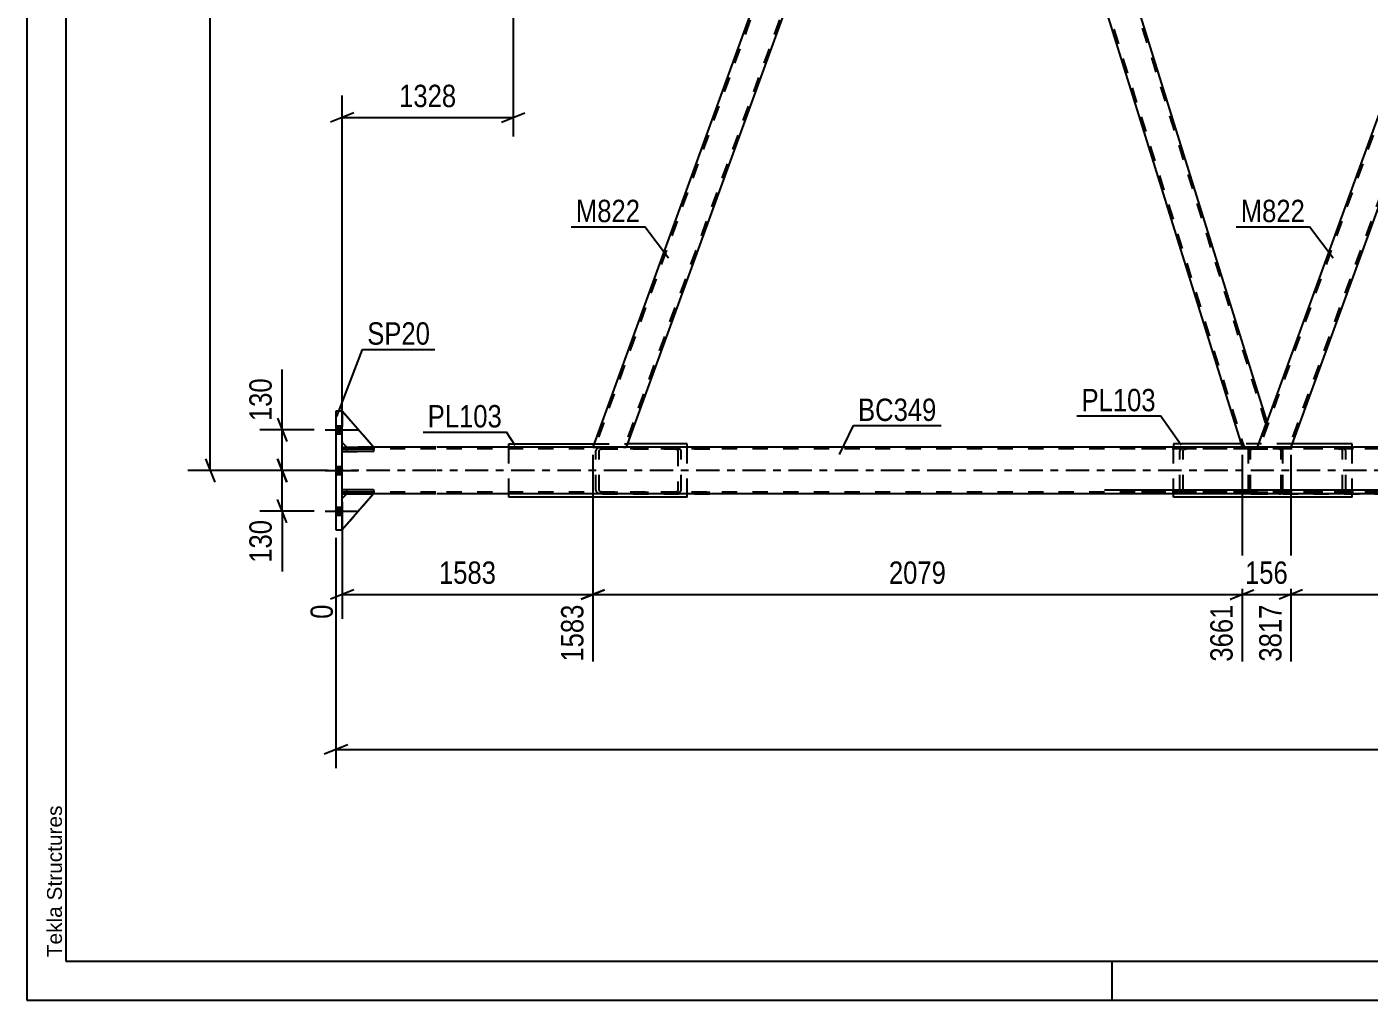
# Model space of a CAD drawing. Header units: millimetres. Extents: x -857 to 332, y -866 to -25.
# Drawn here: x -856.6 to -684.7, y -866.1 to -741.4 of the extents above; entities that cross this region are included whole.
import ezdxf

# ---------------------------------------------------------------- set-up
doc = ezdxf.new("R2010")
doc.units = ezdxf.units.MM
doc.linetypes.add('DXK_LINE_DOT2', pattern=[3.9198, 1.9599, -1.9599])
doc.linetypes.add('DXK_LINE_DOT3', pattern=[5.9187, 2.979, -0.9799, 0.9799, -0.9799])
doc.styles.add('Arial', font='ARIAL.TTF', dxfattribs={"height": 0.2})
doc.styles.add('Arial Narrow', font='ARIALN.TTF', dxfattribs={"height": 0.2})

# ---------------------------------------------------------------- blocks, each defined once
blk = doc.blocks.new('Unknown-570388934-1134')
at = {"color": 5, "linetype": 'Continuous'}
for p, q in [((-856.65, -25.05), (-856.65, -866.05)), ((-851.65, -30.05), (-851.65, -861.05)), ((-851.65, -861.05), (327.35, -861.05)), ((-717.65, -866.05), (-717.65, -861.05)), ((-856.65, -866.05), (332.35, -866.05))]:
    blk.add_line(p, q, dxfattribs=at)
at = {"color": 174, "linetype": 'Continuous', "style": 'Arial'}
blk.add_text('Tekla Structures', height=1.9102, rotation=90, dxfattribs=at).set_placement((-852.15, -860.55))
blk = doc.blocks.new('Part-570388934-7057 - 6647')
at = {"color": 2, "linetype": 'Continuous'}
for p, q in [((-816.26, -790.63), (-817.06, -790.63)), ((-817.06, -790.63), (-817.06, -805.83)), ((-816.26, -805.83), (-816.26, -790.63)), ((-817.06, -805.83), (-816.26, -805.83))]:
    blk.add_line(p, q, dxfattribs=at)
blk = doc.blocks.new('Part-570388934-6711 - 6647')
at = {"color": 2, "linetype": 'Continuous'}
for p, q in [((-816.26, -795.23), (-815.66, -795.23)), ((-804.26, -795.23), (-812.26, -795.23)), ((-126.82, -795.23), (-804.16, -795.23)), ((-816.26, -801.23), (-815.66, -801.23)), ((-804.26, -801.23), (-812.26, -801.23)), ((-126.82, -801.23), (-804.16, -801.23))]:
    blk.add_line(p, q, dxfattribs=at)
at = {"color": 7, "linetype": 'DXK_LINE_DOT2'}
for p, q in [((-816.26, -801.23), (-816.26, -795.23)), ((-804.26, -795.47), (-816.26, -795.47)), ((-812.26, -795.23), (-815.66, -795.23)), ((-122.82, -795.47), (-804.16, -795.47)), ((-804.26, -800.99), (-816.26, -800.99)), ((-122.82, -800.99), (-804.16, -800.99)), ((-815.66, -801.23), (-812.26, -801.23))]:
    blk.add_line(p, q, dxfattribs=at)
at = {"color": 7, "linetype": 'DXK_LINE_DOT3'}
for p, q in [((-804.26, -798.23), (-816.26, -798.23)), ((-122.82, -798.23), (-804.16, -798.23))]:
    blk.add_line(p, q, dxfattribs=at)
blk = doc.blocks.new('Bolt-570388934-6848 - 6647')
at = {"linetype": 'Continuous'}
for points in [[(-817.06, -792.51), (-817.06, -793.55), (-816.26, -793.55), (-816.26, -792.51)], [(-817.06, -792.51), (-817.06, -793.55), (-816.26, -793.55), (-816.26, -792.51)], [(-817.06, -792.51), (-817.06, -793.55), (-816.26, -793.55), (-816.26, -792.51)], [(-817.06, -797.71), (-817.06, -798.75), (-816.26, -798.75), (-816.26, -797.71)], [(-817.06, -797.71), (-817.06, -798.75), (-816.26, -798.75), (-816.26, -797.71)], [(-817.06, -802.91), (-817.06, -803.95), (-816.26, -803.95), (-816.26, -802.91)], [(-817.06, -802.91), (-817.06, -803.95), (-816.26, -803.95), (-816.26, -802.91)], [(-817.06, -802.91), (-817.06, -803.95), (-816.26, -803.95), (-816.26, -802.91)]]:
    blk.add_hatch(color=1, dxfattribs=at).paths.add_polyline_path(points)
at = {"color": 1, "linetype": 'Continuous'}
for p, q in [((-818.46, -793.03), (-814.26, -793.03)), ((-818.46, -793.03), (-814.26, -793.03)), ((-818.46, -793.03), (-814.26, -793.03)), ((-817.06, -792.51), (-816.26, -792.51)), ((-817.06, -792.51), (-816.26, -792.51)), ((-817.06, -792.51), (-816.26, -792.51)), ((-817.06, -793.55), (-816.26, -793.55)), ((-817.06, -793.55), (-816.26, -793.55)), ((-817.06, -793.55), (-816.26, -793.55)), ((-818.46, -798.23), (-814.26, -798.23)), ((-818.46, -798.23), (-814.26, -798.23)), ((-817.06, -797.71), (-816.26, -797.71)), ((-817.06, -797.71), (-816.26, -797.71)), ((-817.06, -798.75), (-816.26, -798.75)), ((-817.06, -798.75), (-816.26, -798.75)), ((-818.46, -803.43), (-814.26, -803.43)), ((-818.46, -803.43), (-814.26, -803.43)), ((-818.46, -803.43), (-814.26, -803.43)), ((-817.06, -802.91), (-816.26, -802.91)), ((-817.06, -802.91), (-816.26, -802.91)), ((-817.06, -802.91), (-816.26, -802.91)), ((-817.06, -803.95), (-816.26, -803.95)), ((-817.06, -803.95), (-816.26, -803.95)), ((-817.06, -803.95), (-816.26, -803.95))]:
    blk.add_line(p, q, dxfattribs=at)
blk = doc.blocks.new('Part-570388934-7338 - 6647')
at = {"color": 7, "linetype": 'DXK_LINE_DOT2'}
for p, q in [((-816.26, -795.47), (-812.26, -795.47)), ((-816.26, -795.79), (-816.26, -795.47)), ((-816.26, -795.79), (-812.26, -795.79)), ((-815.66, -795.79), (-815.66, -795.47)), ((-812.26, -795.47), (-812.26, -795.79))]:
    blk.add_line(p, q, dxfattribs=at)
blk = doc.blocks.new('Part-570388934-7017 - 6647')
at = {"color": 2, "linetype": 'Continuous'}
for p, q in [((-735.87, -674.23), (-737.42, -678.48)), ((-734.55, -674.23), (-735.87, -674.23)), ((-734.55, -674.23), (-697.85, -791.98)), ((-737.42, -678.48), (-701.03, -795.23)), ((-699.03, -795.23), (-697.85, -791.98))]:
    blk.add_line(p, q, dxfattribs=at)
at = {"color": 7, "linetype": 'DXK_LINE_DOT2'}
for p, q in [((-734.8, -674.23), (-697.98, -792.35)), ((-737.28, -678.11), (-700.77, -795.23)), ((-697.85, -791.98), (-698.12, -792.72)), ((-701.03, -795.23), (-699.03, -795.23))]:
    blk.add_line(p, q, dxfattribs=at)
blk = doc.blocks.new('Part-570388934-7301 - 6647')
at = {"color": 7, "linetype": 'DXK_LINE_DOT2'}
for p, q in [((-783.72, -795.52), (-783.78, -795.71)), ((-783.78, -800.75), (-783.78, -795.71)), ((-783.35, -795.71), (-783.31, -795.62)), ((-783.35, -800.75), (-783.35, -795.71)), ((-782.91, -795.23), (-783.24, -795.26)), ((-783.08, -795.49), (-782.91, -795.47)), ((-782.91, -795.23), (-767.97, -795.23)), ((-782.91, -795.47), (-767.97, -795.47)), ((-773.4, -795.26), (-773.74, -795.23)), ((-773.74, -795.47), (-773.57, -795.49)), ((-773.34, -795.62), (-773.3, -795.71)), ((-773.3, -795.71), (-773.3, -800.75)), ((-772.87, -795.71), (-772.93, -795.52)), ((-772.87, -800.75), (-772.87, -795.71)), ((-783.78, -800.75), (-783.72, -800.93)), ((-783.31, -800.84), (-783.35, -800.75)), ((-782.91, -800.99), (-783.08, -800.97)), ((-782.91, -800.99), (-767.97, -800.99)), ((-773.57, -800.97), (-773.74, -800.99)), ((-773.3, -800.75), (-773.34, -800.84)), ((-772.93, -800.93), (-772.87, -800.75)), ((-783.24, -801.19), (-782.91, -801.23)), ((-782.91, -801.23), (-767.97, -801.23)), ((-773.74, -801.23), (-773.4, -801.19))]:
    blk.add_line(p, q, dxfattribs=at)
for centre, radius, start, end in [((-783.11, -796.07), 0.817, 99.5183, 138.064), ((-783.01, -795.89), 0.409, 99.5183, 138.064), ((-773.64, -795.89), 0.409, 41.9361, 80.4818), ((-773.54, -796.07), 0.817, 41.9361, 80.4818), ((-783.11, -800.39), 0.817, 221.9361, 260.4818), ((-783.01, -800.57), 0.409, 221.9361, 260.4818), ((-773.64, -800.57), 0.409, 279.5183, 318.064), ((-773.54, -800.39), 0.817, 279.5183, 318.064)]:
    blk.add_arc(centre, radius, start, end, dxfattribs=at)
blk = doc.blocks.new('Part-570388934-7187 - 6647')
at = {"color": 7, "linetype": 'DXK_LINE_DOT2'}
for p, q in [((-695.78, -801.23), (-695.78, -795.23)), ((-682.84, -795.23), (-695.78, -795.23)), ((-682.84, -795.47), (-695.78, -795.47)), ((-688.27, -795.26), (-688.6, -795.23)), ((-688.6, -795.47), (-688.44, -795.49)), ((-688.2, -795.62), (-688.17, -795.71)), ((-688.17, -800.75), (-688.17, -795.71)), ((-687.73, -795.71), (-687.8, -795.52)), ((-687.73, -800.75), (-687.73, -795.71)), ((-682.84, -800.99), (-695.78, -800.99)), ((-688.44, -800.97), (-688.6, -800.99)), ((-688.17, -800.75), (-688.2, -800.84)), ((-687.8, -800.93), (-687.73, -800.75)), ((-695.78, -801.23), (-682.84, -801.23)), ((-688.6, -801.23), (-688.27, -801.19))]:
    blk.add_line(p, q, dxfattribs=at)
for centre, radius, start, end in [((-688.5, -795.89), 0.409, 41.9361, 80.4818), ((-688.41, -796.07), 0.817, 41.9361, 80.4818), ((-688.5, -800.57), 0.409, 279.5183, 318.064), ((-688.41, -800.39), 0.817, 279.5183, 318.064)]:
    blk.add_arc(centre, radius, start, end, dxfattribs=at)
blk = doc.blocks.new('Part-570388934-7195 - 6647')
at = {"color": 7, "linetype": 'DXK_LINE_DOT2'}
for p, q in [((-654.74, -674.23), (-698.78, -795.23)), ((-650.99, -674.23), (-695.03, -795.23)), ((-650.73, -674.23), (-652.28, -678.48)), ((-697.85, -791.98), (-699.03, -795.23)), ((-694.77, -795.23), (-699.03, -795.23))]:
    blk.add_line(p, q, dxfattribs=at)
at = {"color": 2, "linetype": 'Continuous'}
for p, q in [((-654.99, -674.23), (-697.85, -791.98)), ((-654.99, -674.23), (-650.73, -674.23)), ((-652.28, -678.48), (-694.77, -795.23))]:
    blk.add_line(p, q, dxfattribs=at)
blk = doc.blocks.new('Part-570388934-7207 - 6647')
at = {"color": 2, "linetype": 'Continuous'}
for p, q in [((-701.15, -794.83), (-709.79, -794.83)), ((-709.79, -794.83), (-709.79, -795.23)), ((-686.93, -794.83), (-694.63, -794.83)), ((-686.93, -795.23), (-686.93, -794.83)), ((-709.79, -801.63), (-709.79, -801.23)), ((-686.93, -801.63), (-709.79, -801.63)), ((-686.93, -801.63), (-686.93, -801.23))]:
    blk.add_line(p, q, dxfattribs=at)
at = {"color": 7, "linetype": 'DXK_LINE_DOT2'}
for p, q in [((-709.79, -801.23), (-709.79, -795.23)), ((-694.63, -794.83), (-701.15, -794.83)), ((-686.93, -795.49), (-686.93, -795.23)), ((-686.93, -795.49), (-686.93, -795.47)), ((-686.93, -801.23), (-686.93, -795.49))]:
    blk.add_line(p, q, dxfattribs=at)
blk = doc.blocks.new('Part-570388934-7238 - 6647')
at = {"color": 7, "linetype": 'DXK_LINE_DOT2'}
for p, q in [((-700.15, -795.53), (-700.18, -795.71)), ((-700.18, -800.75), (-700.18, -795.71)), ((-699.94, -795.71), (-699.93, -795.62)), ((-699.94, -800.75), (-699.94, -795.71)), ((-699.93, -795.62), (-699.87, -795.54)), ((-699.7, -795.23), (-699.89, -795.27)), ((-699.87, -795.54), (-699.8, -795.49)), ((-699.8, -795.49), (-699.7, -795.47)), ((-699.7, -795.23), (-696.26, -795.23)), ((-699.7, -795.47), (-696.26, -795.47)), ((-696.08, -795.27), (-696.26, -795.23)), ((-696.26, -795.47), (-696.17, -795.49)), ((-696.17, -795.49), (-696.09, -795.54)), ((-696.09, -795.54), (-696.04, -795.62)), ((-696.04, -795.62), (-696.02, -795.71)), ((-696.02, -800.75), (-696.02, -795.71)), ((-695.78, -795.71), (-695.82, -795.53)), ((-695.78, -800.75), (-695.78, -795.71)), ((-700.18, -800.75), (-700.15, -800.94)), ((-699.93, -800.84), (-699.94, -800.75)), ((-699.87, -800.92), (-699.93, -800.84)), ((-699.8, -800.97), (-699.87, -800.92)), ((-699.7, -800.99), (-699.8, -800.97)), ((-699.7, -800.99), (-696.26, -800.99)), ((-696.17, -800.97), (-696.26, -800.99)), ((-696.09, -800.92), (-696.17, -800.97)), ((-696.04, -800.84), (-696.09, -800.92)), ((-696.02, -800.75), (-696.04, -800.84)), ((-695.82, -800.94), (-695.78, -800.75)), ((-699.89, -801.2), (-699.7, -801.23)), ((-699.7, -801.23), (-696.26, -801.23)), ((-696.26, -801.23), (-696.08, -801.2))]:
    blk.add_line(p, q, dxfattribs=at)
for centre, start, end in [((-699.7, -795.71), 112.5001, 157.5001), ((-696.26, -795.71), 22.5001, 67.5001), ((-699.7, -800.75), 202.5001, 247.5001), ((-696.26, -800.75), 292.5001, 337.5001)]:
    blk.add_arc(centre, 0.48, start, end, dxfattribs=at)
blk = doc.blocks.new('Part-570388934-7262 - 6647')
at = {"color": 7, "linetype": 'DXK_LINE_DOT2'}
for p, q in [((-713.88, -795.23), (-700.18, -795.23)), ((-700.18, -795.47), (-713.88, -795.47)), ((-708.92, -795.52), (-708.99, -795.71)), ((-708.99, -800.75), (-708.99, -795.71)), ((-708.55, -795.71), (-708.52, -795.62)), ((-708.55, -800.75), (-708.55, -795.71)), ((-708.12, -795.23), (-708.45, -795.26)), ((-708.28, -795.49), (-708.12, -795.47)), ((-700.18, -801.23), (-700.18, -795.23)), ((-700.18, -800.99), (-713.88, -800.99)), ((-708.99, -800.75), (-708.92, -800.93)), ((-708.52, -800.84), (-708.55, -800.75)), ((-708.12, -800.99), (-708.28, -800.97)), ((-700.18, -801.23), (-713.88, -801.23)), ((-708.45, -801.19), (-708.12, -801.23))]:
    blk.add_line(p, q, dxfattribs=at)
for centre, radius, start, end in [((-708.32, -796.07), 0.817, 99.5183, 138.064), ((-708.22, -795.89), 0.409, 99.5183, 138.064), ((-708.32, -800.39), 0.817, 221.9361, 260.4818), ((-708.22, -800.57), 0.409, 221.9361, 260.4818)]:
    blk.add_arc(centre, radius, start, end, dxfattribs=at)
blk = doc.blocks.new('Part-570388934-7293 - 6647')
at = {"color": 2, "linetype": 'Continuous'}
for p, q in [((-740.13, -674.23), (-784.17, -795.23)), ((-740.13, -674.23), (-735.87, -674.23)), ((-737.42, -678.48), (-779.91, -795.23))]:
    blk.add_line(p, q, dxfattribs=at)
at = {"color": 7, "linetype": 'DXK_LINE_DOT2'}
for p, q in [((-739.87, -674.23), (-783.91, -795.23)), ((-736.12, -674.23), (-780.16, -795.23)), ((-735.87, -674.23), (-737.42, -678.48)), ((-784.17, -795.23), (-779.91, -795.23))]:
    blk.add_line(p, q, dxfattribs=at)
blk = doc.blocks.new('Part-570388934-7318 - 6647')
at = {"color": 2, "linetype": 'Continuous'}
for p, q in [((-794.92, -794.83), (-784.02, -794.83)), ((-794.92, -795.23), (-794.92, -794.83)), ((-772.07, -794.83), (-779.76, -794.83)), ((-772.07, -795.23), (-772.07, -794.83)), ((-794.92, -801.63), (-794.92, -801.23)), ((-772.07, -801.63), (-794.92, -801.63)), ((-772.07, -801.63), (-772.07, -801.23))]:
    blk.add_line(p, q, dxfattribs=at)
at = {"color": 7, "linetype": 'DXK_LINE_DOT2'}
for p, q in [((-794.92, -801.23), (-794.92, -795.23)), ((-784.02, -794.83), (-779.76, -794.83)), ((-772.07, -801.23), (-772.07, -795.23))]:
    blk.add_line(p, q, dxfattribs=at)
blk = doc.blocks.new('Part-570388934-7337 - 6647')
at = {"color": 7, "linetype": 'DXK_LINE_DOT2'}
for p, q in [((-816.26, -800.67), (-812.26, -800.67)), ((-816.26, -800.99), (-816.26, -800.67)), ((-816.26, -800.99), (-812.26, -800.99)), ((-815.66, -800.99), (-815.66, -800.67)), ((-812.26, -800.67), (-812.26, -800.99))]:
    blk.add_line(p, q, dxfattribs=at)
blk = doc.blocks.new('Part-570388934-7339 - 6647')
at = {"color": 2, "linetype": 'Continuous'}
for p, q in [((-816.26, -800.67), (-812.26, -800.67)), ((-816.26, -800.99), (-816.26, -800.67)), ((-812.26, -800.99), (-816.26, -800.99)), ((-812.26, -800.67), (-812.26, -800.99))]:
    blk.add_line(p, q, dxfattribs=at)
at = {"color": 7, "linetype": 'DXK_LINE_DOT2'}
blk.add_line((-815.66, -800.99), (-815.66, -800.67), dxfattribs=at)
blk = doc.blocks.new('Part-570388934-7340 - 6647')
at = {"color": 2, "linetype": 'Continuous'}
for p, q in [((-816.26, -795.47), (-812.26, -795.47)), ((-816.26, -795.79), (-816.26, -795.47)), ((-812.26, -795.79), (-816.26, -795.79)), ((-812.26, -795.47), (-812.26, -795.79))]:
    blk.add_line(p, q, dxfattribs=at)
at = {"color": 7, "linetype": 'DXK_LINE_DOT2'}
blk.add_line((-815.66, -795.79), (-815.66, -795.47), dxfattribs=at)
blk = doc.blocks.new('Part-570388934-7341 - 6647')
at = {"color": 7, "linetype": 'DXK_LINE_DOT2'}
for p, q in [((-816.26, -801.83), (-815.66, -801.23)), ((-812.26, -801.23), (-816.26, -805.83)), ((-816.26, -805.83), (-816.26, -801.83)), ((-815.66, -801.23), (-812.26, -801.23))]:
    blk.add_line(p, q, dxfattribs=at)
blk = doc.blocks.new('Part-570388934-7342 - 6647')
at = {"color": 2, "linetype": 'Continuous'}
for p, q in [((-816.26, -801.83), (-815.66, -801.23)), ((-812.26, -801.23), (-816.26, -805.83)), ((-815.66, -801.23), (-812.26, -801.23))]:
    blk.add_line(p, q, dxfattribs=at)
at = {"color": 7, "linetype": 'DXK_LINE_DOT2'}
blk.add_line((-816.26, -805.83), (-816.26, -801.83), dxfattribs=at)
blk = doc.blocks.new('Part-570388934-7343 - 6647')
at = {"color": 7, "linetype": 'DXK_LINE_DOT2'}
for p, q in [((-812.26, -795.23), (-816.26, -790.63)), ((-816.26, -790.63), (-816.26, -794.63)), ((-816.26, -794.63), (-815.66, -795.23)), ((-815.66, -795.23), (-812.26, -795.23))]:
    blk.add_line(p, q, dxfattribs=at)
blk = doc.blocks.new('Part-570388934-7344 - 6647')
at = {"color": 2, "linetype": 'Continuous'}
for p, q in [((-812.26, -795.23), (-816.26, -790.63)), ((-816.26, -794.63), (-815.66, -795.23)), ((-815.66, -795.23), (-812.26, -795.23))]:
    blk.add_line(p, q, dxfattribs=at)
at = {"color": 7, "linetype": 'DXK_LINE_DOT2'}
blk.add_line((-816.26, -790.63), (-816.26, -794.63), dxfattribs=at)
blk = doc.blocks.new('StraightDimension-570388934-8224 - 6647')
at = {"color": 7, "linetype": 'Continuous'}
for p, q in [((-794.36, -675.23), (-794.36, -755.44)), ((-816.26, -794.23), (-816.26, -750.19)), ((-814.76, -752.44), (-817.76, -753.64)), ((-795.86, -753.64), (-792.86, -752.44)), ((-816.26, -753.04), (-794.36, -753.04))]:
    blk.add_line(p, q, dxfattribs=at)
at = {"color": 0}
blk.add_wipeout([(-801.06, -752.29), (-801.06, -748.09), (-809.57, -748.09), (-809.57, -752.29)], dxfattribs=at)
at = {"color": 3, "style": 'Arial Narrow'}
blk.add_text('1328', height=2.863, dxfattribs=at).set_placement((-808.97, -751.69))
blk = doc.blocks.new('StraightDimension-570388934-7710 - 6647')
at = {"color": 7, "linetype": 'Continuous'}
for p, q in [((-784.17, -796.23), (-784.17, -822.7)), ((-816.26, -802.23), (-816.26, -817.22)), ((-814.76, -813.49), (-817.76, -814.69)), ((-816.26, -814.09), (-784.17, -814.09)), ((-785.67, -814.69), (-782.67, -813.49))]:
    blk.add_line(p, q, dxfattribs=at)
at = {"color": 0}
blk.add_wipeout([(-795.96, -813.34), (-795.96, -809.14), (-804.47, -809.14), (-804.47, -813.34)], dxfattribs=at)
at = {"color": 0, "linetype": 'Continuous'}
for points in [[(-816.86, -814.79), (-821.06, -814.79), (-821.06, -817.82), (-816.86, -817.82)], [(-784.77, -814.79), (-788.97, -814.79), (-788.97, -823.3), (-784.77, -823.3)]]:
    blk.add_wipeout(points, dxfattribs=at)
at = {"color": 3, "style": 'Arial Narrow'}
blk.add_text('1583', height=2.863, dxfattribs=at).set_placement((-803.87, -812.74))
at = {"color": 3, "linetype": 'Continuous', "style": 'Arial Narrow'}
for s, height, p in [('0', 2.86, (-817.46, -817.22)), ('1583', 2.863, (-785.37, -822.7))]:
    blk.add_text(s, height=height, rotation=90.0002, dxfattribs=at).set_placement(p)
blk = doc.blocks.new('StraightDimension-570388934-7460 - 6647')
at = {"color": 7, "linetype": 'Continuous'}
for p, q in [((-694.77, -796.23), (-694.77, -822.7)), ((-615.89, -796.23), (-615.89, -822.7)), ((-693.27, -813.49), (-696.27, -814.69)), ((-694.77, -814.09), (-615.89, -814.09)), ((-617.39, -814.69), (-614.39, -813.49))]:
    blk.add_line(p, q, dxfattribs=at)
at = {"color": 0}
blk.add_wipeout([(-651.08, -813.34), (-651.08, -809.14), (-659.59, -809.14), (-659.59, -813.34)], dxfattribs=at)
at = {"color": 0, "linetype": 'Continuous'}
blk.add_wipeout([(-616.49, -814.79), (-620.69, -814.79), (-620.69, -823.3), (-616.49, -823.3)], dxfattribs=at)
at = {"color": 3, "style": 'Arial Narrow'}
blk.add_text('1972', height=2.863, dxfattribs=at).set_placement((-658.99, -812.74))
at = {"color": 3, "linetype": 'Continuous', "style": 'Arial Narrow'}
blk.add_text('5789', height=2.863, rotation=90.0002, dxfattribs=at).set_placement((-617.09, -822.7))
blk = doc.blocks.new('StraightDimension-570388934-7389 - 6647')
at = {"color": 7, "linetype": 'Continuous'}
for p, q in [((-817.06, -806.83), (-817.06, -836.34)), ((-815.56, -833.34), (-818.56, -834.54)), ((-817.06, -833.94), (-83.75, -833.94))]:
    blk.add_line(p, q, dxfattribs=at)
blk = doc.blocks.new('StraightDimension-570388934-7424 - 6647')
at = {"color": 7, "linetype": 'Continuous'}
for p, q in [((-784.17, -796.23), (-784.17, -822.7)), ((-701.03, -796.23), (-701.03, -822.7)), ((-782.67, -813.49), (-785.67, -814.69)), ((-784.17, -814.09), (-701.03, -814.09)), ((-702.53, -814.69), (-699.53, -813.49))]:
    blk.add_line(p, q, dxfattribs=at)
at = {"color": 0}
blk.add_wipeout([(-738.34, -813.34), (-738.34, -809.14), (-746.85, -809.14), (-746.85, -813.34)], dxfattribs=at)
at = {"color": 0, "linetype": 'Continuous'}
blk.add_wipeout([(-701.63, -814.79), (-705.83, -814.79), (-705.83, -823.3), (-701.63, -823.3)], dxfattribs=at)
at = {"color": 3, "style": 'Arial Narrow'}
blk.add_text('2079', height=2.863, dxfattribs=at).set_placement((-746.25, -812.74))
at = {"color": 3, "linetype": 'Continuous', "style": 'Arial Narrow'}
blk.add_text('3661', height=2.863, rotation=90.0002, dxfattribs=at).set_placement((-702.23, -822.7))
blk = doc.blocks.new('StraightDimension-570388934-7441 - 6647')
at = {"color": 7, "linetype": 'Continuous'}
for p, q in [((-701.03, -796.23), (-701.03, -822.7)), ((-694.77, -796.23), (-694.77, -822.7)), ((-702.53, -814.69), (-699.53, -813.49)), ((-701.03, -814.09), (-694.77, -814.09)), ((-693.27, -813.49), (-696.27, -814.69))]:
    blk.add_line(p, q, dxfattribs=at)
at = {"color": 0}
blk.add_wipeout([(-694.56, -813.34), (-694.56, -809.14), (-701.24, -809.14), (-701.24, -813.34)], dxfattribs=at)
at = {"color": 0, "linetype": 'Continuous'}
blk.add_wipeout([(-695.37, -814.79), (-699.57, -814.79), (-699.57, -823.3), (-695.37, -823.3)], dxfattribs=at)
at = {"color": 3, "style": 'Arial Narrow'}
blk.add_text('156', height=2.863, dxfattribs=at).set_placement((-700.64, -812.74))
at = {"color": 3, "linetype": 'Continuous', "style": 'Arial Narrow'}
blk.add_text('3817', height=2.863, rotation=90.0002, dxfattribs=at).set_placement((-695.97, -822.7))
blk = doc.blocks.new('StraightDimension-570388934-7721 - 6647')
at = {"color": 7, "linetype": 'Continuous'}
for p, q in [((-832.56, -673.73), (-833.76, -670.73)), ((-796, -672.23), (-836.01, -672.23)), ((-833.16, -798.23), (-833.16, -672.23)), ((-833.76, -796.73), (-832.56, -799.73)), ((-818.06, -798.23), (-836.01, -798.23))]:
    blk.add_line(p, q, dxfattribs=at)
at = {"color": 0}
blk.add_wipeout([(-833.91, -730.97), (-838.11, -730.97), (-838.11, -739.48), (-833.91, -739.48)], dxfattribs=at)
at = {"color": 3, "style": 'Arial Narrow'}
blk.add_text('3150', height=2.863, rotation=90.0002, dxfattribs=at).set_placement((-834.51, -738.88))
blk = doc.blocks.new('StraightDimension-570388934-8194 - 6647')
at = {"color": 7, "linetype": 'Continuous'}
blk.add_line((-718.63, -800.71), (-206.91, -800.71), dxfattribs=at)
blk = doc.blocks.new('StraightDimension-570388934-8477 - 6647')
at = {"color": 7, "linetype": 'Continuous'}
for p, q in [((-824.54, -791.53), (-823.34, -794.53)), ((-819.86, -793.03), (-826.79, -793.03)), ((-823.94, -798.23), (-823.94, -793.03)), ((-823.34, -799.73), (-824.54, -796.73)), ((-818.06, -798.23), (-826.79, -798.23))]:
    blk.add_line(p, q, dxfattribs=at)
at = {"color": 0}
blk.add_wipeout([(-824.69, -785.82), (-828.89, -785.82), (-828.89, -792.5), (-824.69, -792.5)], dxfattribs=at)
at = {"color": 7, "linetype": 'Continuous'}
blk.add_line((-823.94, -793.03), (-823.94, -785.29), dxfattribs=at)
blk.add_line((-823.94, -793.03), (-823.94, -785.29), dxfattribs=at)
at = {"color": 3, "style": 'Arial Narrow'}
blk.add_text('130', height=2.863, rotation=90.0002, dxfattribs=at).set_placement((-825.29, -791.9))
blk = doc.blocks.new('StraightDimension-570388934-8485 - 6647')
at = {"color": 7, "linetype": 'Continuous'}
for p, q in [((-824.54, -796.73), (-823.34, -799.73)), ((-818.06, -798.23), (-826.79, -798.23)), ((-823.94, -803.43), (-823.94, -798.23)), ((-823.34, -804.93), (-824.54, -801.93)), ((-819.86, -803.43), (-826.79, -803.43))]:
    blk.add_line(p, q, dxfattribs=at)
at = {"color": 0}
blk.add_wipeout([(-824.69, -803.95), (-828.89, -803.95), (-828.89, -810.64), (-824.69, -810.64)], dxfattribs=at)
at = {"color": 7, "linetype": 'Continuous'}
blk.add_line((-823.94, -803.43), (-823.94, -811.16), dxfattribs=at)
blk.add_line((-823.94, -803.43), (-823.94, -811.16), dxfattribs=at)
at = {"color": 3, "style": 'Arial Narrow'}
blk.add_text('130', height=2.863, rotation=90.0002, dxfattribs=at).set_placement((-825.29, -810.04))
blk = doc.blocks.new('Mark-570388934-6707 - 6647')
at = {"color": 0}
blk.add_wipeout([(-740.15, -791.88), (-740.15, -788.88), (-750.2, -788.88), (-750.2, -791.88)], dxfattribs=at)
blk.add_wipeout([(-740.15, -791.88), (-740.15, -788.88), (-750.2, -788.88), (-750.2, -791.88)], dxfattribs=at)
at = {"color": 30, "linetype": 'Continuous'}
for p, q in [((-752.59, -796.17), (-750.8, -792.48)), ((-750.8, -792.48), (-739.55, -792.48))]:
    blk.add_line(p, q, dxfattribs=at)
at = {"color": 3, "style": 'Arial Narrow'}
blk.add_text('BC349', height=2.863, dxfattribs=at).set_placement((-750.2, -791.88))
blk = doc.blocks.new('Mark-570388934-7203 - 6647')
at = {"color": 0}
blk.add_wipeout([(-712.08, -790.64), (-712.08, -787.64), (-721.58, -787.64), (-721.58, -790.64)], dxfattribs=at)
blk.add_wipeout([(-712.08, -790.64), (-712.08, -787.64), (-721.58, -787.64), (-721.58, -790.64)], dxfattribs=at)
at = {"color": 30, "linetype": 'Continuous'}
for p in [(-722.18, -791.24), (-708.8, -795)]:
    blk.add_line(p, (-711.48, -791.24), dxfattribs=at)
at = {"color": 3, "style": 'Arial Narrow'}
blk.add_text('PL103', height=2.863, dxfattribs=at).set_placement((-721.58, -790.64))
blk = doc.blocks.new('Mark-570388934-7053 - 6647')
at = {"color": 0}
blk.add_wipeout([(-805.01, -782.11), (-805.01, -779.11), (-813.05, -779.11), (-813.05, -782.11)], dxfattribs=at)
blk.add_wipeout([(-805.01, -782.11), (-805.01, -779.11), (-813.05, -779.11), (-813.05, -782.11)], dxfattribs=at)
at = {"color": 30, "linetype": 'Continuous'}
for p, q in [((-816.95, -791.31), (-813.65, -782.71)), ((-813.65, -782.71), (-804.41, -782.71))]:
    blk.add_line(p, q, dxfattribs=at)
at = {"color": 3, "style": 'Arial Narrow'}
blk.add_text('SP20', height=2.863, dxfattribs=at).set_placement((-813.05, -782.11))
blk = doc.blocks.new('Mark-570388934-7191 - 6647')
at = {"color": 0}
blk.add_wipeout([(-692.97, -766.42), (-692.97, -763.42), (-701.19, -763.42), (-701.19, -766.42)], dxfattribs=at)
blk.add_wipeout([(-692.97, -766.42), (-692.97, -763.42), (-701.19, -763.42), (-701.19, -766.42)], dxfattribs=at)
at = {"color": 30, "linetype": 'Continuous'}
for p in [(-701.79, -767.02), (-689.36, -771.02)]:
    blk.add_line(p, (-692.37, -767.02), dxfattribs=at)
at = {"color": 3, "style": 'Arial Narrow'}
blk.add_text('M822', height=2.863, dxfattribs=at).set_placement((-701.19, -766.42))
blk = doc.blocks.new('Mark-570388934-7289 - 6647')
at = {"color": 0}
blk.add_wipeout([(-778.1, -766.42), (-778.1, -763.42), (-786.33, -763.42), (-786.33, -766.42)], dxfattribs=at)
blk.add_wipeout([(-778.1, -766.42), (-778.1, -763.42), (-786.33, -763.42), (-786.33, -766.42)], dxfattribs=at)
at = {"color": 30, "linetype": 'Continuous'}
for p in [(-786.93, -767.02), (-774.49, -771.02)]:
    blk.add_line(p, (-777.5, -767.02), dxfattribs=at)
at = {"color": 3, "style": 'Arial Narrow'}
blk.add_text('M822', height=2.863, dxfattribs=at).set_placement((-786.33, -766.42))
blk = doc.blocks.new('Mark-570388934-7314 - 6647')
at = {"color": 0}
blk.add_wipeout([(-795.81, -792.71), (-795.81, -789.71), (-805.31, -789.71), (-805.31, -792.71)], dxfattribs=at)
blk.add_wipeout([(-795.81, -792.71), (-795.81, -789.71), (-805.31, -789.71), (-805.31, -792.71)], dxfattribs=at)
at = {"color": 30, "linetype": 'Continuous'}
for p in [(-805.91, -793.31), (-794.11, -795.01)]:
    blk.add_line(p, (-795.21, -793.31), dxfattribs=at)
at = {"color": 3, "style": 'Arial Narrow'}
blk.add_text('PL103', height=2.863, dxfattribs=at).set_placement((-805.31, -792.71))

msp = doc.modelspace()

# ---------------------------------------------------------------- block references
for name in ['Unknown-570388934-1134', 'Part-570388934-7293 - 6647', 'Part-570388934-7017 - 6647', 'Part-570388934-7195 - 6647', 'Part-570388934-7057 - 6647', 'Part-570388934-7343 - 6647', 'Part-570388934-7344 - 6647', 'Bolt-570388934-6848 - 6647', 'Part-570388934-6711 - 6647', 'Part-570388934-7338 - 6647', 'Part-570388934-7340 - 6647', 'Part-570388934-7318 - 6647', 'Part-570388934-7301 - 6647', 'Part-570388934-7262 - 6647', 'Part-570388934-7207 - 6647', 'Part-570388934-7238 - 6647', 'Part-570388934-7187 - 6647', 'Part-570388934-7337 - 6647', 'Part-570388934-7339 - 6647', 'Part-570388934-7341 - 6647', 'Part-570388934-7342 - 6647']:
    msp.add_blockref(name, (0, 0))

# ---------------------------------------------------------------- next in the draw order: block references
for name in ['StraightDimension-570388934-8224 - 6647', 'StraightDimension-570388934-7710 - 6647', 'StraightDimension-570388934-7460 - 6647']:
    msp.add_blockref(name, (0, 0))

# ---------------------------------------------------------------- next in the draw order: block references
msp.add_blockref('StraightDimension-570388934-7389 - 6647', (0, 0))

# ---------------------------------------------------------------- next in the draw order: block references
for name in ['StraightDimension-570388934-7721 - 6647', 'Mark-570388934-7289 - 6647', 'Mark-570388934-7191 - 6647', 'Mark-570388934-7203 - 6647', 'StraightDimension-570388934-7424 - 6647']:
    msp.add_blockref(name, (0, 0))

# ---------------------------------------------------------------- next in the draw order: block references
for name in ['Mark-570388934-7053 - 6647', 'StraightDimension-570388934-8477 - 6647', 'Mark-570388934-6707 - 6647', 'StraightDimension-570388934-7441 - 6647']:
    msp.add_blockref(name, (0, 0))

# ---------------------------------------------------------------- next in the draw order: block references
for name in ['Mark-570388934-7314 - 6647', 'StraightDimension-570388934-8485 - 6647', 'StraightDimension-570388934-8194 - 6647']:
    msp.add_blockref(name, (0, 0))

doc.saveas('drawing.dxf')
